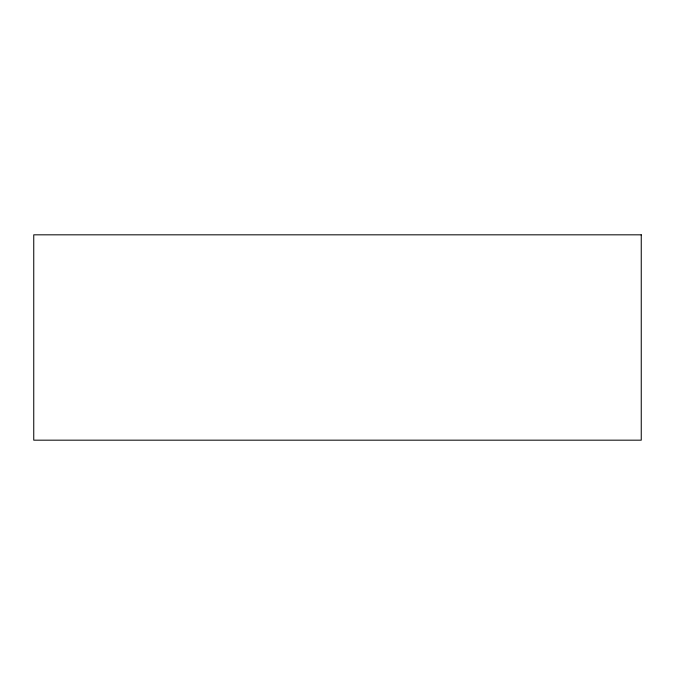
<?xml version="1.0" encoding="UTF-8"?>
<svg xmlns="http://www.w3.org/2000/svg" width="675" height="675" viewBox="0 0 675 675"><rect width="100%" height="100%" fill="white"/><g stroke="black" fill="none" stroke-linecap="round" stroke-linejoin="round"><path stroke-width="1.01" d="M641.25 234.824L33.75 234.824L33.75 440.176L641.25 440.176L641.25 234.824"/></g></svg>
